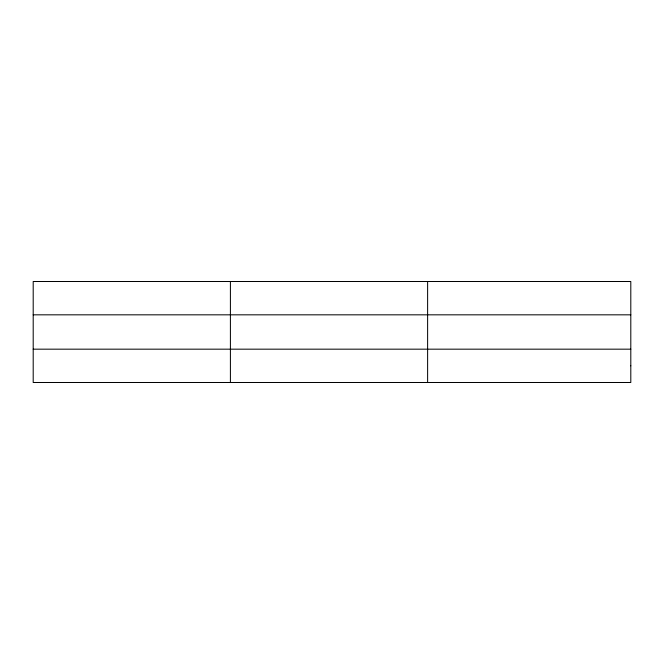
<?xml version="1.0" encoding="UTF-8"?>
<svg xmlns="http://www.w3.org/2000/svg" width="664" height="664" viewBox="0 0 664 664"><rect width="100%" height="100%" fill="white"/><g stroke="black" fill="none" stroke-linecap="round" stroke-linejoin="round"><path stroke-width="1" d="M230.408 382.497L230.408 281.503M427.616 382.497L427.616 281.503M33.2 314.827L630.8 314.827M33.2 349.173L630.8 349.173M630.8 365.831L630.8 382.497L33.2 382.497L33.2 281.503L630.8 281.503L630.8 365.831"/></g></svg>
